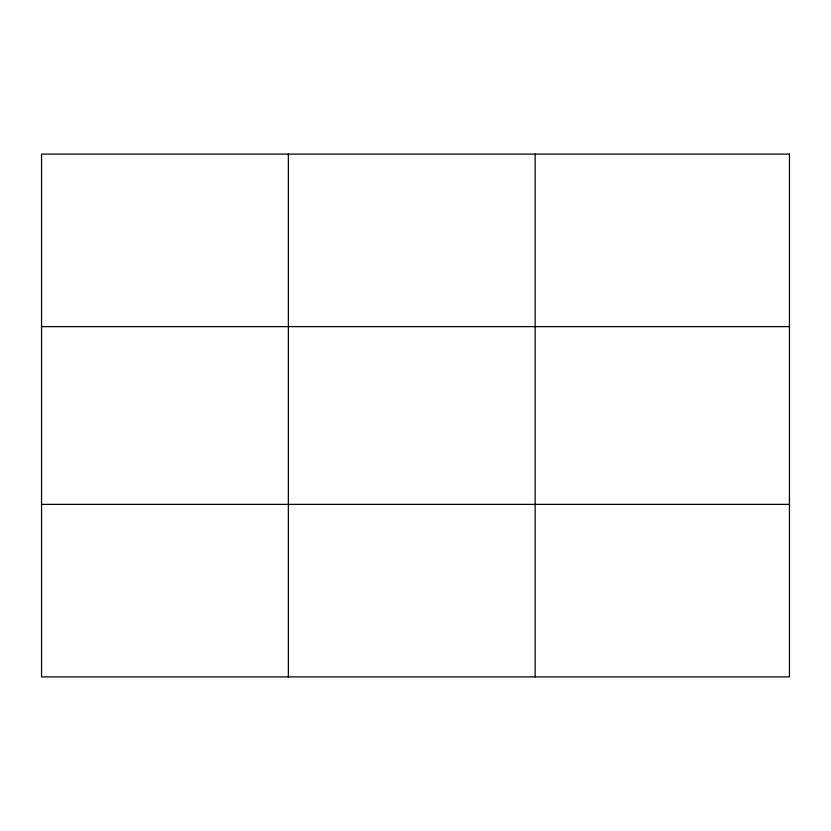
<?xml version="1.0" encoding="UTF-8"?>
<svg xmlns="http://www.w3.org/2000/svg" width="831" height="831" viewBox="0 0 831 831"><rect width="100%" height="100%" fill="white"/><g stroke="black" fill="none" stroke-linecap="round" stroke-linejoin="round"><path stroke-width="1.25" d="M288.357 154.099L288.357 676.901M535.164 154.099L535.164 676.901M41.55 326.625L789.45 326.625M41.55 504.375L789.45 504.375M789.45 154.099L789.45 676.901L41.55 676.901L41.55 154.099L789.45 154.099"/></g></svg>
